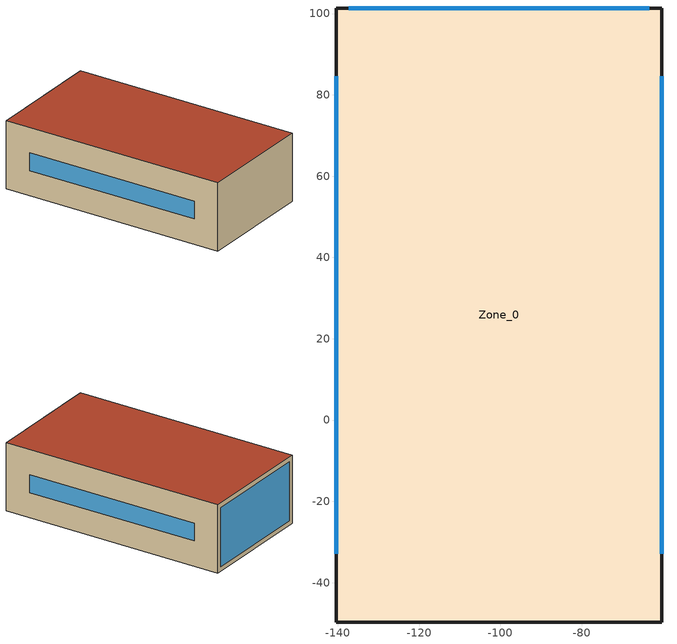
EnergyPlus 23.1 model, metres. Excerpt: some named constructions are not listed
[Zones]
Zone_0
 floor ground (Zone_0:f4UnderGroundSlabCF): -140.36,-49.67 -140.36,101.37 -60.28,101.37 -60.28,-49.67 z0
 wall outside (90.1-2019 Nonresidential CZ 0 Exterior Wall (Mass)): -140.36,-49.67 -60.28,-49.67 -60.28,101.37 -140.36,101.37 -140.36,-49.67 z0:45.38
 window (90.1-2019 Nonresidential CZ 0 Glazing (Operable)): -60.28,-32.82 -60.28,84.52 / -140.36,84.52 -140.36,-32.82 z16.85:28.53; -63.33,101.37 -137.32,101.37 z3.04:42.33
 roof outside (90.1-2019 Nonresidential CZ 0 Exterior Roof (Mass)): -140.36,-49.67 -60.28,-49.67 -60.28,101.37 -140.36,101.37 z45.38
[Schedule:Day:Hourly]
4d9df330-29b1-4b81-942e-7e0872c68f23: Fraction, 1, 1, 1, 1, 1, 1, 1, 0, 0, 0, 1, 1, 1, 0, 0, 0, 0, 1, 1, 1, 1, 1, 1, 1
0c94f40f-bb55-431a-93da-a01702a68468: Fraction, 1, 1, 1, 1, 1, 1, 1, 1, 0, 0, 1, 1, 1, 1, 1, 1, 1, 0, 0, 0, 0, 0, 0, 1
8212db25-a441-4832-a2e7-1bb6d1f52c8a: Fraction, 1, 1, 1, 1, 0, 1, 1, 0, 0, 0, 0, 1, 1, 1, 1, 1, 0, 0, 0, 0, 0, 0, 0, 0
60c39aae-b4d4-4b47-8755-1b80cbdb7c8c: Fraction, 0, 0, 0, 0, 0, 1, 1, 1, 0, 0, 0, 0, 0, 1, 0, 0, 0, 0, 0, 0, 0, 0, 0, 0
4de6ef81-4919-4ba1-ae79-4415150a863d: Fraction, 1, 1, 1, 1, 1, 1, 1, 1, 0, 0, 1, 1, 1, 1, 0, 0, 0, 0, 0, 0, 0, 0, 0, 0
81881be0-3ae4-4832-810a-2e6c22190d03: Fraction, 0, 0, 0, 0, 0, 0, 0, 1, 0, 0, 0, 0, 0, 1, 0, 0, 0, 0, 0, 0, 0, 0, 1, 1
218057dd-8c11-47f3-97c1-4b37b31eb30e: Fraction, 1, 1, 1, 1, 1, 1, 1, 1, 0, 0, 0, 1, 0, 0, 0, 0, 0, 0, 0, 0, 0, 1, 1, 1
2b8885d6-7740-4aa8-9ff7-a125403906bb: Fraction, 1, 1, 1, 1, 1, 1, 1, 1, 0, 0, 0, 0, 1, 1, 1, 0, 0, 0, 0, 0, 0, 0, 1, 1
8236fc9d-966d-4d23-9ef7-2e9e5d5b3667: Fraction, 1, 1, 1, 1, 1, 1, 1, 1, 1, 0, 0, 0, 0, 0, 0, 0, 1, 1, 1, 1, 1, 1, 1, 1
57db74cb-4ff1-4309-8cdc-e420e5951962: Fraction, 1, 1, 1, 1, 1, 1, 1, 1, 1, 0, 0, 0, 1, 1, 0, 0, 0, 0, 0, 1, 1, 1, 1, 1
0429b797-e864-4d66-9c80-11610b9157cd: Fraction, 1, 1, 1, 1, 1, 1, 1, 1, 0, 1, 0, 0, 1, 1, 1, 1, 1, 1, 1, 1, 1, 1, 1, 1
c7c6fad2-79ea-4827-b6a8-30360e677706: Fraction, 1, 1, 1, 1, 1, 1, 1, 1, 0, 0, 1, 0, 0, 0, 0, 0, 0, 0, 1, 1, 1, 1, 1, 1
7bab2071-c56f-40f6-85f7-db4f1eebd410: Fraction, 1, 1, 1, 1, 1, 1, 1, 1, 1, 0, 0, 0, 0, 1, 0, 0, 0, 0, 1, 1, 1, 1, 1, 1
ce82a6f4-440d-4618-b103-62ccf612d8f4: Fraction, 1, 1, 1, 1, 1, 1, 1, 1, 1, 0, 0, 0, 1, 0, 0, 0, 0, 0, 0, 0, 0, 0, 0, 1
269735c5-be91-4631-91b5-1a4824b22ca4: Fraction, 1, 1, 1, 1, 1, 1, 1, 1, 1, 0, 0, 0, 1, 1, 1, 1, 0, 1, 1, 1, 1, 1, 1, 1
8c629931-5f6f-4ca3-bd15-c0786e6e1a70: Fraction, 1, 1, 1, 1, 1, 1, 1, 1, 0, 0, 1, 1, 0, 0, 0, 0, 1, 1, 1, 1, 1, 1, 1, 1
594be7e7-3645-4470-add2-4484976bfde2: Fraction, 1, 1, 1, 1, 1, 1, 1, 1, 0, 0, 0, 0, 1, 1, 1, 1, 1, 1, 1, 1, 1, 1, 1, 1
36d11a8e-cf98-4366-81f3-19b4b2a4a1c9: Fraction, 1, 1, 1, 1, 1, 1, 1, 1, 0, 0, 0, 0, 0, 0, 0, 1, 1, 1, 1, 1, 1, 1, 1, 1
5030c534-854b-4987-8eb1-0e7139f2d489: Fraction, 1, 1, 1, 1, 1, 1, 1, 1, 1, 1, 1, 1, 1, 1, 1, 0, 0, 0, 1, 1, 1, 1, 1, 1
1e25f702-5e83-4171-9c8f-914c77428c3f: Fraction, 1, 1, 1, 1, 1, 1, 1, 1, 0, 1, 1, 1, 1, 1, 1, 1, 1, 1, 1, 1, 1, 1, 1, 1
a76d2045-39dd-49d2-b540-8bd5f58ee525: Fraction, 1, 1, 1, 1, 1, 1, 1, 1, 1, 0, 0, 0, 0, 0, 0, 0, 1, 1, 0, 0, 0, 0, 1, 1
682d1df3-2aa1-468b-9d81-8e7624532310: Fraction, 1, 1, 1, 1, 1, 1, 1, 1, 1, 0, 0, 0, 0, 0, 0, 0, 0, 0, 0, 1, 1, 1, 1, 1
6a91540c-ce19-4d4f-9506-60ad0018cbef: Fraction, 1, 1, 1, 1, 1, 1, 1, 0, 0, 0, 1, 1, 1, 1, 1, 1, 1, 0, 0, 0, 0, 0, 0, 0
d38c11a7-beff-412b-863e-4516c5caf8c8: Fraction, 0, 1, 1, 1, 1, 1, 1, 1, 0, 0, 1, 0, 1, 1, 1, 0, 0, 0, 0, 0, 0, 0, 0, 1
06626f73-0d1d-42a1-bd3d-e1f77a7122d3: Fraction, 1, 1, 1, 1, 1, 1, 1, 1, 0, 0, 0, 1, 1, 1, 0, 0, 0, 1, 1, 1, 1, 1, 1, 1
eed79e0d-8620-4bb3-87a4-833a199fbfc1: Fraction, 1, 1, 1, 1, 1, 1, 1, 1, 1, 0, 0, 0, 0, 0, 0, 0, 0, 0, 0, 0, 0, 1, 1, 1
ec2b9fd4-14e4-48e9-a44a-afc526686127: Fraction, 1, 1, 1, 1, 1, 1, 1, 1, 0, 0, 1, 1, 1, 1, 1, 1, 1, 1, 0, 0, 0, 0, 1, 1
32ef3fd3-44a7-458d-8d1d-25ee09505466: Fraction, 1, 1, 1, 1, 1, 1, 1, 1, 0, 0, 1, 0, 0, 0, 1, 1, 1, 1, 1, 1, 1, 1, 1, 1
b7ea1b4c-c6ec-44d7-bcc5-b01660e99775: Fraction, 1, 1, 1, 1, 1, 1, 1, 1, 0, 0, 0, 0, 0, 0, 0, 0, 0, 1, 1, 1, 1, 1, 1, 1
9b1912a1-9718-436a-9754-95d6e9614e98: Fraction, 1, 1, 1, 1, 1, 1, 1, 1, 0, 0, 0, 1, 1, 0, 0, 0, 0, 0, 0, 0, 1, 1, 1, 1
3288f521-f770-4658-83dd-61363a488cea: Fraction, 1, 1, 1, 1, 1, 1, 1, 1, 0, 0, 1, 1, 1, 1, 0, 0, 1, 0, 0, 0, 0, 1, 1, 1
23981e3b-cf52-4816-b7bf-5bda22c65c79: Fraction, 1, 1, 1, 1, 1, 1, 1, 1, 1, 0, 1, 1, 1, 1, 1, 1, 1, 0, 0, 0, 0, 0, 1, 1
dc41c013-c3c8-44f0-89eb-99215e6d3b43: Fraction, 1, 1, 1, 1, 1, 1, 1, 1, 0, 0, 1, 1, 1, 0, 1, 1, 0, 0, 1, 1, 1, 1, 1, 1
b9f00fc2-6d06-4e31-b919-4ea4a92ab7f1: Fraction, 1, 1, 1, 1, 1, 1, 1, 1, 1, 0, 0, 0, 0, 1, 0, 0, 0, 0, 0, 0, 0, 1, 1, 1
4e2ed3ee-902f-4381-94fd-6fd0f61aff54: Fraction, 1, 1, 1, 1, 1, 1, 1, 1, 0, 0, 0, 1, 1, 1, 1, 0, 0, 0, 0, 0, 0, 0, 0, 0
0aba5482-d8d5-4fb7-9d0b-086ab8c5a3ab: Fraction, 0, 1, 1, 1, 1, 1, 1, 0, 0, 0, 1, 1, 1, 1, 0, 0, 0, 0, 0, 0, 1, 1, 1, 0
31dd8569-f5a0-477f-a7a9-72d178d0b6eb: Fraction, 0, 0, 0, 0, 0, 0, 0, 0, 0, 0, 0, 1, 1, 0, 0, 1, 0, 0, 0, 0, 0, 0, 0, 0
a91c2348-5494-467a-9ad4-47cefd4247c4: Fraction, 0, 0, 0, 0, 0, 0, 0, 0, 0, 0, 0, 1, 1, 1, 1, 0, 0, 0, 0, 0, 0, 0, 0, 0
c8225d77-0f65-4cda-87a4-d3f0352835f2: Fraction, 0, 0, 0, 0, 0, 0, 0, 0, 0, 0, 0, 1, 0, 0, 0, 0, 0, 0, 0, 0, 0, 0, 0, 0
54bab6fc-58f0-4802-836f-e61a228652e0: Fraction, 0, 0, 0, 0, 1, 0, 0, 0, 0, 0, 0, 1, 1, 1, 0, 0, 0, 0, 0, 0, 0, 0, 0, 0
97140d55-8a58-4cc1-aebb-44be6b9ada18: Fraction, 0, 0, 0, 0, 1, 0, 0, 0, 0, 0, 0, 1, 1, 1, 0, 1, 1, 1, 0, 0, 1, 1, 1, 1
a8720592-26cf-44ce-8de6-aa57896070e2: Fraction, 1, 1, 1, 1, 1, 1, 1, 1, 1, 1, 1, 1, 1, 1, 1, 1, 1, 1, 1, 1, 1, 1, 1, 1
eb0a4045-f269-4873-94cb-e1a0002797f4: Fraction, 1, 1, 1, 0, 1, 1, 1, 1, 0, 1, 1, 1, 1, 1, 1, 1, 1, 1, 1, 1, 1, 1, 1, 1
8e3a63ec-e5eb-49fc-ac91-7d3725991bd5: Fraction, 1, 1, 1, 1, 1, 1, 1, 1, 1, 0, 0, 0, 1, 1, 0, 0, 1, 1, 1, 1, 1, 1, 1, 1
5d95e27c-e274-4b02-b8b2-ed242221e820: Fraction, 1, 1, 1, 1, 1, 1, 1, 1, 1, 0, 0, 1, 1, 0, 1, 0, 1, 1, 0, 1, 0, 0, 1, 0
672a72c0-6570-40b0-b6b6-3160fcf7dcc4: Fraction, 0, 1, 1, 1, 1, 1, 1, 1, 1, 1, 1, 1, 1, 0, 0, 0, 0, 0, 0, 0, 1, 1, 1, 1
a68df278-e82b-433b-81bc-79d8fb3064b1: Fraction, 1, 1, 1, 1, 1, 1, 1, 1, 1, 1, 1, 1, 0, 0, 0, 0, 0, 0, 0, 1, 1, 1, 1, 1
70960cfb-3b7e-450f-852b-40fe477ecd8b: Fraction, 1, 1, 1, 1, 1, 1, 1, 1, 1, 1, 1, 1, 1, 1, 0, 1, 1, 1, 0, 1, 1, 1, 1, 1
ba5a0690-2b16-46ce-9d33-d44837c569b7: Fraction, 1, 1, 1, 1, 1, 1, 1, 1, 1, 0, 0, 0, 0, 0, 0, 0, 0, 0, 0, 0, 1, 1, 1, 1
1d64ef77-297b-4138-b4ef-e921b686219a: Fraction, 1, 1, 1, 1, 1, 1, 1, 1, 0, 0, 0, 0, 1, 1, 1, 1, 0, 0, 0, 0, 0, 0, 1, 0
1dfa6979-8ca6-41f4-b3b1-93561d8e80d6: Fraction, 1, 1, 1, 1, 1, 1, 1, 1, 1, 1, 0, 1, 1, 1, 1, 0, 0, 0, 0, 0, 1, 1, 1, 0
e8f29ff4-adcd-4795-81d3-ec93a8832ae4: Fraction, 1, 1, 1, 1, 1, 1, 1, 1, 1, 0, 0, 0, 0, 1, 1, 1, 1, 1, 1, 1, 1, 1, 1, 1
21c3c76e-2a74-4107-aea6-e462b5d2bac3: Fraction, 1, 1, 1, 1, 1, 1, 1, 1, 1, 1, 0, 0, 0, 0, 0, 0, 0, 1, 0, 1, 1, 1, 1, 1
33c30d81-f00b-4923-865c-eb940213e196: Fraction, 1, 1, 1, 1, 1, 1, 1, 1, 0, 0, 0, 0, 0, 0, 0, 0, 0, 0, 0, 1, 1, 1, 1, 1
4dcc0d88-ce8f-424f-bdc4-384027354f76: Fraction, 1, 1, 1, 1, 1, 1, 1, 1, 0, 0, 0, 0, 1, 0, 1, 0, 1, 1, 1, 1, 0, 1, 1, 1
139e9da0-f471-449e-95c9-bd66a169b3d5: Fraction, 1, 1, 1, 1, 1, 1, 1, 1, 0, 0, 0, 0, 1, 0, 0, 0, 0, 0, 0, 0, 0, 1, 1, 1
e446d5ab-0ebf-474a-a924-2696d8246296: Fraction, 1, 1, 1, 1, 1, 1, 1, 1, 0, 0, 0, 1, 0, 1, 1, 0, 0, 0, 0, 0, 0, 0, 0, 1
91b09dac-9773-4940-9d5b-9cba7ea195d4: Fraction, 1, 1, 0, 0, 1, 1, 0, 1, 0, 0, 0, 0, 1, 0, 0, 0, 0, 0, 0, 0, 0, 0, 0, 0
e93989c7-9a69-4a74-97c3-c1c8d2119446: Fraction, 0, 0, 1, 0, 0, 0, 1, 0, 0, 0, 0, 0, 0, 1, 1, 0, 0, 0, 0, 0, 0, 0, 0, 0
9205a9fa-4173-4ecf-b415-1e0855e73fb6: Fraction, 0, 0, 0, 0, 0, 0, 0, 0, 0, 0, 0, 1, 1, 1, 1, 1, 0, 0, 0, 0, 0, 0, 1, 0
d3ba785d-687a-47d8-8b2f-c6f370d87fea: Fraction, 1, 1, 0, 0, 1, 0, 0, 1, 0, 0, 0, 1, 1, 1, 1, 0, 0, 0, 0, 0, 0, 0, 0, 0
958b1353-7e49-44e6-a468-30d1afddd5ae: Fraction, 0, 1, 0, 1, 1, 1, 1, 1, 0, 0, 0, 1, 1, 1, 1, 1, 0, 0, 0, 0, 0, 0, 0, 0
1aa83115-a740-43a4-ac93-b782b9c722ed: Fraction, 0, 1, 1, 1, 1, 1, 1, 1, 0, 0, 0, 0, 1, 1, 1, 1, 0, 0, 0, 0, 0, 0, 0, 0
954e2182-5d92-4fb9-ad4f-e24c1f51880f: Fraction, 0, 0, 0, 1, 1, 0, 0, 1, 0, 0, 0, 1, 1, 1, 1, 1, 0, 0, 0, 0, 0, 0, 0, 0
6e97915d-987b-42ad-a6e1-8e4f6c716ee5: Fraction, 0, 1, 1, 1, 1, 0, 0, 1, 0, 0, 0, 0, 0, 0, 0, 0, 0, 0, 0, 0, 0, 0, 1, 1
5269dc9c-7dcb-4897-8dec-0994937e61a1: Fraction, 0, 0, 0, 0, 0, 0, 0, 0, 1, 1, 1, 1, 1, 0, 1, 1, 1, 1, 1, 1, 1, 1, 1, 1
5a01fa65-93b7-49b3-b643-2c4c5bf2cba9: Fraction, 0, 0, 0, 0, 0, 0, 0, 0, 1, 1, 1, 1, 1, 1, 1, 1, 1, 1, 1, 1, 1, 1, 1, 1
440dcfa7-3cc9-4fa1-838a-a72cb83a91a1: Fraction, 0, 0, 0, 0, 0, 0, 0, 0, 1, 1, 1, 0, 0, 0, 0, 0, 1, 1, 1, 1, 1, 1, 1, 0
2eed56ba-0875-44b3-b85c-443f572862c7: Fraction, 0, 0, 0, 0, 0, 0, 0, 0, 1, 1, 1, 1, 1, 1, 1, 1, 1, 1, 1, 1, 1, 1, 1, 0
8e969e1f-ee5a-4270-a186-457564c5876f: Fraction, 0, 0, 0, 0, 0, 0, 0, 0, 1, 1, 1, 1, 0, 0, 0, 1, 1, 1, 1, 1, 1, 1, 1, 1
af2c6138-9c0f-483c-b4e8-7ac941141edb: Fraction, 0, 0, 0, 0, 0, 0, 0, 0, 1, 1, 1, 1, 1, 1, 1, 1, 1, 1, 1, 1, 1, 1, 0, 0
6ced11de-4381-4144-bfb4-219c6a127a86: Fraction, 0, 0, 0, 0, 0, 0, 0, 1, 1, 1, 1, 1, 0, 0, 0, 0, 1, 1, 1, 1, 1, 1, 1, 0
a7c86329-f52e-42a9-8741-86f76a267ec8: Fraction, 0, 0, 0, 0, 0, 0, 0, 0, 1, 1, 1, 1, 0, 0, 0, 0, 0, 1, 1, 1, 1, 1, 1, 1
8071a33f-27ed-43b4-8910-3cb8527973ba: Fraction, 0, 0, 0, 0, 0, 0, 0, 0, 1, 1, 1, 1, 0, 0, 0, 0, 0, 1, 1, 1, 1, 1, 1, 0
b66db472-37b6-4865-bf6a-81f7e4e112b0: Fraction, 0, 0, 0, 0, 0, 1, 1, 1, 1, 1, 0, 0, 0, 0, 1, 1, 1, 1, 1, 1, 1, 1, 0, 0
7b152438-d82f-4c5e-af79-d11566c13912: Fraction, 0, 0, 0, 0, 0, 1, 1, 1, 1, 1, 1, 1, 1, 1, 1, 0, 0, 0, 0, 0, 0, 0, 0, 0
ec34eda3-0fbc-40f5-afa4-2f6a8d5fe6b1: Fraction, 0, 0, 0, 0, 0, 0, 0, 1, 1, 1, 1, 1, 1, 1, 1, 1, 1, 1, 1, 1, 1, 1, 0, 0
25f85c6f-c47f-4dcc-8ea7-38d3418f2058: Fraction, 0, 0, 0, 0, 0, 0, 0, 1, 1, 1, 1, 1, 1, 1, 1, 1, 1, 1, 1, 1, 1, 1, 1, 0
c8e6f7d3-067f-4459-99eb-2e22c76e48e5: Fraction, 0, 0, 0, 0, 0, 0, 0, 0, 0, 0, 0, 1, 1, 1, 1, 1, 1, 1, 1, 1, 0, 0, 0, 0
07a4bade-f021-486e-b2f8-d58652399896: Fraction, 0, 0, 0, 0, 0, 0, 1, 1, 1, 1, 1, 1, 1, 1, 1, 1, 1, 1, 1, 1, 1, 0, 0, 0
6a5bbf63-0c7d-44f7-b6ef-483f25b15503: Fraction, 0, 0, 0, 0, 1, 1, 1, 1, 1, 1, 1, 1, 1, 1, 1, 1, 1, 1, 1, 1, 1, 0, 0, 0
ae64adc4-7f86-4c8d-8253-b4f53371eefb: Fraction, 0, 0, 0, 0, 0, 0, 0, 0, 0, 0, 0, 0, 0, 0, 1, 1, 1, 1, 1, 1, 0, 0, 0, 0
30cccb09-5a0c-430e-9f75-c773d2529008: Fraction, 0, 0, 0, 0, 0, 0, 1, 1, 1, 1, 1, 1, 1, 1, 1, 1, 1, 1, 1, 1, 1, 1, 0, 0
fc324661-afbe-4343-b75b-5954723affee: Fraction, 1, 0, 0, 0, 0, 0, 0, 0, 1, 1, 1, 1, 1, 0, 1, 1, 1, 1, 0, 0, 0, 0, 0, 0
7369e140-d15a-4343-b3ec-2b4c94736021: Fraction, 0, 0, 0, 0, 0, 0, 1, 1, 1, 1, 1, 1, 0, 0, 1, 1, 0, 0, 0, 0, 0, 0, 0, 0
e6a47bbd-03ef-458f-9c82-afe083d9a2ea: Fraction, 0, 0, 0, 1, 1, 1, 1, 1, 1, 1, 1, 1, 1, 1, 1, 1, 1, 1, 1, 1, 1, 1, 1, 1
d35ad2ad-3509-4337-9ec7-0e6800f5529e: Fraction, 0, 0, 0, 0, 0, 0, 0, 0, 1, 1, 1, 1, 0, 0, 0, 0, 1, 1, 1, 1, 1, 1, 1, 1
dc168653-0c93-4173-a948-5b7747735cbb: Fraction, 1, 1, 1, 1, 1, 1, 1, 1, 0, 0, 0, 0, 0, 0, 0, 0, 1, 1, 1, 1, 1, 1, 1, 1
e79e76d5-10e9-4388-85b3-7cd4b186c775: Fraction, 1, 1, 1, 0, 0, 0, 0, 0, 1, 1, 1, 1, 1, 1, 1, 1, 1, 1, 1, 1, 1, 1, 1, 1
942d3f3b-a18f-4b22-b3cf-ad3a3bc94be1: Fraction, 1, 1, 1, 0, 0, 0, 0, 0, 1, 1, 1, 1, 1, 0, 0, 0, 1, 1, 1, 1, 1, 1, 1, 1
bf98cce1-2fd0-4d6c-abcf-22d4882e7e23: Fraction, 1, 0, 0, 0, 0, 0, 0, 0, 1, 1, 1, 1, 1, 0, 0, 1, 1, 1, 1, 1, 1, 1, 1, 1
9bfad843-8d4e-43ae-9da9-cd01eb7799a2: Fraction, 1, 1, 1, 1, 0, 0, 0, 0, 1, 1, 1, 1, 1, 1, 1, 1, 1, 1, 1, 1, 1, 1, 1, 1
2cd59564-0d44-4170-a96c-b7574e951e1c: Fraction, 0, 0, 0, 0, 0, 0, 0, 0, 0, 1, 0, 0, 0, 0, 0, 0, 0, 1, 1, 0, 0, 0, 0, 0
301c8f9b-dbca-478e-b7a6-72cb7a93ff39: Fraction, 0, 0, 0, 0, 0, 0, 0, 0, 1, 1, 1, 0, 0, 0, 0, 0, 1, 0, 0, 0, 0, 0, 0, 0
f6d38e5c-9180-4c3c-bcec-44c123614e5d: Fraction, 1, 0, 0, 0, 0, 0, 0, 0, 1, 1, 1, 1, 0, 0, 0, 1, 1, 1, 1, 1, 1, 1, 1, 1
a34ae66a-6754-4f2a-817e-73c418baff43: Fraction, 1, 1, 1, 1, 1, 1, 1, 1, 1, 1, 1, 1, 0, 1, 1, 1, 1, 1, 1, 1, 1, 1, 1, 1
eac17104-3ddc-4c0a-ae76-976b99aad856: Fraction, 1, 0, 0, 0, 0, 0, 0, 0, 1, 1, 1, 1, 1, 1, 1, 1, 1, 1, 1, 1, 1, 1, 1, 1
4f1668da-ac14-45f3-8f41-69615bf49e34: Fraction, 1, 0, 1, 1, 0, 1, 1, 1, 1, 1, 1, 0, 0, 0, 0, 0, 0, 1, 1, 1, 1, 1, 1, 1
1cfc0eae-38a1-43ee-b7a9-4b93e2582d62: Fraction, 1, 1, 1, 1, 1, 1, 1, 1, 1, 1, 1, 1, 0, 1, 0, 1, 1, 1, 1, 1, 1, 1, 1, 1
9b522716-b203-415b-b677-79adf727436b: Fraction, 1, 1, 1, 1, 1, 1, 1, 1, 1, 1, 1, 0, 1, 1, 0, 0, 1, 1, 1, 1, 1, 1, 1, 0
edd6c98f-1c61-4bb8-aaab-a5e86d2ffe82: Fraction, 1, 1, 1, 0, 0, 0, 0, 0, 1, 1, 1, 0, 0, 0, 0, 1, 1, 1, 1, 1, 1, 0, 0, 1
4e22b69b-a6a9-4001-a414-605a4731abe2: Fraction, 1, 0, 0, 0, 0, 0, 0, 0, 1, 1, 1, 0, 0, 0, 0, 0, 1, 1, 0, 1, 1, 0, 0, 0
7c1ff874-501f-4579-92ce-d8efa350139f: Fraction, 0, 0, 0, 0, 0, 0, 0, 0, 1, 1, 1, 0, 0, 0, 0, 1, 1, 1, 1, 0, 1, 1, 0, 0
f2ab93f1-dd77-44bb-978f-b99fdb7cc53c: Fraction, 0, 0, 0, 0, 0, 0, 0, 0, 1, 1, 1, 0, 0, 0, 0, 0, 0, 1, 0, 0, 0, 0, 0, 0
b7ebeec7-ef16-491b-a977-f3bcb387f453: Fraction, 0, 0, 1, 1, 0, 0, 1, 1, 1, 1, 1, 0, 1, 1, 0, 0, 1, 1, 1, 1, 1, 1, 1, 1
06d4a463-a5ab-4602-98d1-df5013ff0c08: Fraction, 1, 0, 0, 1, 0, 0, 1, 1, 1, 1, 1, 0, 0, 0, 0, 0, 0, 1, 1, 1, 1, 1, 1, 1
d2e83b51-49d7-4f19-b21c-59e9cad19516: Fraction, 1, 1, 1, 1, 0, 0, 0, 0, 1, 1, 1, 0, 0, 0, 0, 0, 1, 1, 1, 1, 1, 1, 1, 1
29c745f4-fcc7-4b9a-9d38-6453cd6535f3: Fraction, 0, 0, 0, 0, 0, 0, 0, 0, 1, 1, 1, 0, 0, 0, 0, 0, 1, 1, 1, 1, 1, 1, 1, 1
20f8eced-62e9-4fbe-a30e-54a70f897247: Fraction, 1, 1, 0, 0, 0, 0, 0, 1, 1, 1, 1, 0, 0, 0, 0, 0, 0, 1, 1, 1, 1, 1, 1, 1
aa6be9d4-9108-4e85-819a-f43a369043dc: Fraction, 1, 1, 1, 1, 1, 1, 1, 1, 1, 1, 1, 1, 1, 0, 1, 1, 1, 1, 1, 1, 1, 1, 1, 1
8ec40391-5bd0-4b63-9e2d-6d8c0b4ec168: Fraction, 1, 1, 1, 1, 1, 1, 1, 1, 1, 1, 1, 0, 0, 0, 1, 1, 1, 1, 1, 1, 1, 1, 1, 1
93c46c4f-d3c9-4332-a889-978d29812dad: Fraction, 1, 1, 1, 1, 1, 1, 1, 1, 1, 1, 1, 1, 0, 0, 0, 0, 1, 1, 1, 1, 1, 1, 1, 1
fe471102-040c-486b-9321-7e7601948132: Fraction, 1, 1, 1, 0, 0, 0, 0, 0, 1, 1, 1, 0, 0, 0, 0, 0, 1, 1, 1, 1, 1, 1, 1, 1
9ee8430e-0d7b-4d9a-888f-46d68962c9e5: Fraction, 0, 0, 0, 1, 0, 0, 0, 0, 1, 1, 1, 0, 0, 0, 0, 0, 0, 1, 1, 1, 1, 1, 1, 0
54ea8798-822c-41a9-bbb5-55a0b16ec73c: Fraction, 0, 0, 0, 0, 0, 0, 0, 0, 1, 1, 1, 0, 0, 0, 0, 0, 0, 1, 1, 1, 1, 1, 1, 0
e909a1f2-7702-4d9a-a37b-3c1382fc0877: Fraction, 0, 0, 0, 0, 1, 1, 1, 0, 1, 1, 0, 0, 0, 0, 0, 0, 0, 1, 1, 1, 1, 1, 1, 1
19bfd0e1-1af6-433d-a751-253712855e80: Fraction, 0, 0, 0, 0, 1, 1, 1, 1, 1, 1, 1, 0, 0, 0, 0, 0, 0, 1, 1, 1, 1, 1, 1, 1
06044241-e7d9-4229-9925-08c3b5d89604: Fraction, 1, 1, 1, 1, 1, 1, 1, 1, 1, 1, 1, 0, 0, 0, 0, 0, 1, 1, 1, 1, 1, 0, 0, 0
da9da913-0dd8-4c87-ba68-52e3e36e803e: Fraction, 0, 0, 0, 0, 0, 0, 0, 0, 0, 0, 1, 1, 1, 1, 0, 0, 1, 1, 1, 0, 0, 1, 0, 1
9c339be6-6f8f-4426-9bc3-1498be832346: Fraction, 1, 0, 0, 0, 0, 0, 0, 0, 0, 0, 0, 0, 1, 0, 1, 0, 0, 0, 0, 0, 0, 0, 0, 0
4cb70846-a466-4496-85ff-84485d5a8e61: Fraction, 0, 0, 0, 0, 0, 0, 0, 0, 1, 1, 1, 0, 1, 0, 0, 1, 1, 1, 1, 0, 1, 0, 0, 0
5bb69640-002e-4bd5-85ad-315584c75d6a: Fraction, 0, 0, 0, 0, 0, 0, 0, 0, 1, 1, 1, 0, 0, 0, 0, 0, 0, 0, 1, 1, 1, 1, 1, 1
4d927a06-d467-4178-bd11-9d25ece3aa36: Fraction, 0, 1, 0, 0, 0, 1, 0, 0, 1, 1, 1, 0, 0, 0, 0, 0, 0, 1, 1, 1, 1, 1, 1, 1
c2bf8bd1-ae21-4d18-81bc-e48ba3dea572: Fraction, 1, 1, 1, 1, 1, 0, 0, 1, 1, 1, 1, 1, 0, 0, 0, 0, 1, 1, 1, 1, 0, 0, 0, 1
b4ae33e2-5782-4f97-a569-3107d846038e: Fraction, 1, 0, 1, 0, 0, 0, 0, 0, 1, 1, 1, 0, 0, 0, 0, 0, 0, 1, 1, 1, 1, 1, 1, 1
fbfbea69-7fb5-4d31-983b-6ae1571f0df5: Fraction, 1, 0, 0, 0, 0, 0, 1, 0, 1, 1, 1, 0, 0, 0, 0, 0, 0, 0, 1, 1, 1, 1, 1, 1
244cf43b-25da-41cb-a471-3f7a8f55b680: Fraction, 1, 1, 1, 0, 0, 0, 0, 0, 1, 1, 1, 0, 0, 0, 0, 0, 0, 0, 1, 1, 1, 1, 1, 1
4439a2b7-0575-42ed-8d2c-015124ad9995: Fraction, 1, 1, 1, 1, 0, 0, 0, 0, 1, 1, 1, 0, 0, 0, 0, 0, 0, 0, 1, 1, 1, 1, 1, 1
5ab16889-c177-4da8-af55-dd9edf237504: Fraction, 1, 1, 0, 0, 0, 0, 0, 0, 1, 1, 1, 0, 0, 0, 0, 0, 1, 0, 0, 0, 1, 0, 0, 0
48c49aa0-1991-46b5-a8f8-0d3cfebab922: Fraction, 1, 1, 1, 1, 0, 0, 0, 0, 1, 1, 0, 0, 0, 0, 0, 0, 0, 1, 1, 1, 1, 1, 1, 1
441b450b-2343-4945-a589-dad80f12e790: Fraction, 1, 1, 1, 1, 1, 0, 1, 1, 1, 0, 0, 0, 0, 0, 0, 0, 0, 0, 1, 1, 1, 1, 1, 1
97103b3d-a5bf-4463-9044-626f3ced0697: Fraction, 1, 1, 1, 0, 0, 0, 0, 1, 1, 1, 1, 0, 0, 0, 0, 0, 0, 0, 1, 1, 1, 1, 1, 1
1d689116-fde8-4a77-93dc-7e5501bf8910: Fraction, 0, 0, 0, 1, 0, 1, 0, 0, 1, 1, 1, 1, 0, 0, 0, 0, 0, 1, 1, 1, 1, 1, 1, 1
82aabaf1-8115-4588-8531-5f1a12fe1087: Fraction, 1, 1, 0, 0, 0, 0, 0, 0, 1, 0, 0, 0, 0, 0, 1, 0, 1, 1, 1, 0, 1, 1, 0, 0
85ba11f4-f316-4e72-b53a-deaa2fbfc35e: Fraction, 0, 0, 0, 0, 0, 0, 1, 0, 1, 0, 0, 0, 0, 0, 0, 0, 0, 0, 1, 1, 1, 1, 1, 1
66f4c71c-0f33-4ec9-aa4e-806228a2cf94: Fraction, 1, 0, 0, 0, 0, 0, 1, 0, 1, 1, 1, 0, 0, 0, 1, 1, 1, 1, 1, 1, 1, 1, 1, 0
e5bf3cb9-2769-45bd-b5f3-11b1ad73b3a6: Fraction, 0, 0, 0, 0, 0, 0, 0, 0, 1, 0, 0, 0, 0, 0, 0, 1, 0, 1, 1, 0, 0, 0, 0, 0
68691f8e-2b97-4bd3-9942-7a2f7989fd48: Fraction, 0, 0, 0, 0, 0, 0, 0, 1, 1, 1, 1, 1, 0, 0, 0, 0, 1, 1, 1, 1, 1, 1, 0, 1
399abff8-a6b5-4cac-8d15-9250e7d11ea7: Fraction, 1, 1, 0, 0, 0, 0, 0, 0, 1, 0, 0, 0, 0, 0, 0, 0, 0, 0, 0, 1, 1, 1, 1, 1
b6e42541-2dfd-4924-ace4-b507dd4d8326: Fraction, 0, 0, 0, 0, 0, 0, 0, 0, 1, 1, 0, 0, 0, 1, 1, 1, 1, 1, 1, 0, 1, 0, 0, 0
84dcb8ca-f03f-4113-8bd3-ca72ad3776dd: Fraction, 0, 0, 0, 0, 0, 0, 0, 0, 1, 1, 1, 0, 0, 0, 0, 0, 1, 1, 1, 1, 1, 0, 0, 0
8402f920-6906-4476-b315-257f4bde32a4: Fraction, 0, 0, 0, 0, 0, 0, 0, 0, 1, 0, 0, 1, 0, 0, 0, 1, 1, 1, 1, 0, 0, 0, 0, 0
c658644e-a9b4-439e-a6d1-657bedf55847: Fraction, 0, 0, 0, 0, 0, 0, 0, 0, 1, 1, 0, 0, 0, 0, 0, 0, 0, 0, 1, 1, 1, 1, 1, 1
af1f3502-15f1-4272-9457-cf3a8bc93faf: Fraction, 1, 0, 0, 1, 0, 0, 0, 0, 1, 0, 0, 0, 0, 0, 0, 0, 1, 0, 0, 0, 0, 0, 0, 0
987b5e7f-5d97-498e-b78c-fc5a79aa701e: Fraction, 0, 0, 1, 0, 0, 0, 0, 0, 1, 1, 0, 0, 0, 1, 1, 1, 0, 0, 1, 0, 0, 0, 0, 0
3e1b2dc9-08d7-488a-9c9e-20b8b436bd97: Fraction, 0, 0, 0, 0, 0, 0, 0, 0, 1, 1, 0, 0, 0, 0, 0, 1, 0, 0, 0, 0, 0, 0, 0, 0
c51119cf-9d14-4f64-ab31-8ffa2bbcae55: Fraction, 0, 0, 0, 0, 0, 0, 0, 0, 0, 1, 0, 0, 0, 0, 0, 1, 0, 1, 1, 0, 0, 0, 0, 0
3282c257-ca67-43bd-b991-88c7341cc42d: Fraction, 0, 0, 0, 0, 0, 0, 0, 0, 0, 0, 0, 0, 0, 0, 1, 1, 1, 1, 1, 1, 1, 0, 0, 0
ae2e0c60-a56f-4f2f-8509-f06cfb7822c5: Fraction, 0, 0, 0, 0, 1, 1, 1, 1, 1, 1, 0, 0, 0, 0, 0, 0, 0, 1, 1, 1, 1, 1, 1, 1
fc1d8bcf-3126-47a5-b3f7-d9cc91dfefbe: Fraction, 1, 0, 0, 0, 0, 0, 0, 0, 1, 1, 1, 0, 0, 0, 0, 0, 0, 0, 1, 1, 1, 1, 1, 1
531ec16b-b768-47a8-a7fd-b0faf40c9fd2: Fraction, 1, 0, 1, 1, 0, 1, 0, 1, 1, 1, 0, 0, 0, 0, 0, 0, 0, 1, 1, 1, 1, 1, 1, 1
adb9641e-de08-4918-a44e-f5d30836875a: Fraction, 1, 0, 0, 0, 0, 0, 0, 0, 1, 0, 0, 0, 0, 0, 0, 0, 0, 0, 1, 1, 1, 1, 1, 1
8523e863-f471-49c6-a6b7-e337a741da37: Fraction, 1, 1, 1, 1, 0, 1, 1, 1, 1, 0, 0, 0, 0, 0, 0, 0, 0, 0, 0, 1, 1, 1, 1, 1
abc2fb0e-5d06-4e82-a851-24f64bb169e3: Fraction, 1, 1, 1, 1, 0, 0, 1, 0, 1, 1, 0, 0, 1, 0, 0, 0, 0, 0, 0, 0, 0, 0, 0, 0
a26687f5-b0b4-4a70-a289-c10ff53f7854: Fraction, 0, 0, 0, 0, 0, 0, 0, 0, 1, 1, 1, 0, 0, 0, 0, 0, 0, 1, 1, 1, 1, 1, 1, 1
42f87012-d766-4174-b7d3-734dedf80a5c: Fraction, 1, 0, 0, 0, 0, 0, 0, 0, 1, 1, 0, 0, 0, 1, 1, 1, 1, 1, 1, 1, 1, 1, 1, 0
49ec923e-722c-4ee6-b12b-f2d9cbbe8566: Fraction, 0, 0, 0, 0, 0, 0, 0, 0, 1, 1, 0, 0, 0, 0, 0, 0, 0, 1, 0, 1, 1, 1, 1, 1
cdbce91e-4b81-4ff2-9b9d-796ee9b7a2a1: Fraction, 1, 1, 1, 1, 0, 0, 1, 1, 1, 1, 0, 0, 1, 1, 1, 0, 0, 1, 1, 0, 0, 0, 0, 0
4670d361-2e0a-49dc-9d26-69f826e44287: Fraction, 0, 0, 0, 0, 0, 0, 0, 0, 1, 1, 1, 0, 0, 0, 0, 1, 1, 0, 0, 0, 0, 0, 0, 0
9c276c53-25fb-455b-904a-c3d4528c5f74: Fraction, 0, 0, 0, 0, 0, 0, 0, 0, 1, 1, 1, 0, 0, 0, 0, 1, 0, 0, 1, 1, 1, 1, 1, 1
ea34f95b-bd22-407a-badf-7100e1577ba4: Fraction, 1, 1, 1, 1, 0, 1, 1, 1, 1, 0, 1, 0, 0, 0, 1, 0, 0, 0, 0, 0, 0, 0, 0, 0
3f2548d9-ae52-46ca-a1af-1fa97dc45859: Fraction, 0, 0, 0, 0, 0, 0, 0, 0, 0, 1, 1, 0, 0, 0, 0, 0, 1, 1, 1, 1, 1, 1, 1, 1
1f50a4ce-5cea-4f21-9d34-f20bcba405fb: Fraction, 0, 0, 0, 0, 0, 0, 0, 0, 1, 0, 0, 0, 0, 0, 0, 1, 1, 1, 1, 1, 1, 1, 1, 1
bc0da7ca-1561-4f51-891e-e492799f16a7: Fraction, 0, 0, 0, 1, 0, 0, 1, 0, 1, 1, 1, 0, 0, 0, 1, 1, 1, 1, 1, 1, 1, 1, 1, 1
a2ebf2f1-fa80-43d8-a270-6860d50b0cee: Fraction, 1, 1, 1, 1, 0, 1, 0, 0, 0, 0, 0, 0, 0, 0, 0, 0, 0, 0, 1, 1, 1, 1, 1, 1
372c28b5-e3f9-46e5-9bfd-81529fc43bc9: Fraction, 1, 1, 1, 1, 1, 0, 0, 0, 0, 0, 0, 0, 0, 0, 0, 0, 0, 0, 0, 1, 1, 1, 1, 1
b42d1455-52e0-4182-a458-5f31581dfeca: Fraction, 1, 1, 1, 1, 0, 1, 0, 1, 1, 0, 0, 0, 0, 0, 0, 0, 0, 0, 0, 1, 1, 1, 1, 1
69cda80d-fbb4-4a5a-8ac1-48d3ec969e26: Fraction, 1, 1, 1, 1, 0, 0, 0, 0, 1, 0, 0, 0, 0, 0, 0, 0, 0, 0, 0, 1, 1, 1, 1, 1
2312e537-b8fb-4d71-987f-63d8d51c1f6e: Fraction, 1, 1, 1, 1, 1, 1, 1, 1, 0, 0, 0, 0, 0, 0, 1, 1, 1, 1, 1, 0, 1, 1, 1, 1
a4504ae7-289c-4bbe-bab8-1bbf6e77fb74: Fraction, 1, 0, 1, 1, 0, 1, 0, 0, 1, 0, 0, 0, 0, 1, 0, 1, 1, 1, 1, 1, 1, 1, 1, 0
5d4a97c7-bf0e-4d1e-845c-7863796eb2f9: Fraction, 0, 1, 0, 0, 0, 0, 0, 1, 1, 0, 0, 0, 1, 1, 0, 0, 0, 1, 1, 1, 1, 1, 1, 1
64482dc1-7ece-466d-881d-7adaefadbb02: Fraction, 0, 0, 1, 0, 0, 0, 0, 0, 1, 0, 0, 0, 0, 0, 0, 1, 1, 1, 1, 1, 1, 1, 1, 1
3f20e83d-7396-4b39-b870-ac158751bcc4: Fraction, 1, 0, 0, 0, 0, 0, 0, 0, 1, 0, 0, 0, 1, 0, 0, 0, 1, 0, 1, 0, 0, 1, 0, 1
46c900ec-0e91-45f5-9c51-f1244381101a: Fraction, 0, 0, 0, 0, 0, 0, 0, 0, 1, 1, 1, 1, 0, 1, 1, 1, 1, 1, 1, 1, 1, 1, 0, 1
67ff6418-daea-4f50-9708-edd1aa7e5daf: Fraction, 0, 0, 1, 0, 0, 0, 0, 0, 1, 0, 0, 0, 0, 0, 0, 0, 0, 0, 1, 1, 1, 1, 1, 1
18e7414e-e6e2-4c0f-9a6a-424dad49ef8c: Fraction, 1, 1, 1, 1, 1, 1, 1, 1, 1, 0, 0, 1, 1, 0, 0, 1, 1, 1, 1, 1, 1, 0, 0, 0
ebe48cbb-10dd-4e39-879e-7a53b611a153: Fraction, 0, 0, 0, 0, 0, 0, 1, 1, 1, 1, 0, 0, 0, 0, 0, 0, 0, 0, 1, 1, 1, 1, 1, 1
a2880916-5797-404d-b3b7-ba80a7842558: Fraction, 1, 1, 1, 1, 1, 1, 1, 1, 1, 1, 0, 0, 0, 0, 0, 0, 0, 0, 1, 1, 1, 1, 1, 1
00172f62-3be7-4f79-a11b-ae0391db552e: Fraction, 1, 1, 1, 0, 0, 0, 1, 1, 1, 1, 1, 1, 0, 0, 1, 1, 0, 0, 1, 1, 1, 0, 0, 0
69d7fd55-0fb6-429e-8544-810c2302f7a9: Fraction, 0, 0, 0, 0, 0, 0, 0, 0, 1, 0, 0, 0, 1, 1, 1, 1, 1, 1, 1, 1, 1, 1, 1, 0
30ce00f5-0e38-482a-8085-c35f9ab955b0: Fraction, 0, 0, 0, 0, 0, 0, 0, 0, 0, 1, 1, 1, 0, 0, 0, 0, 1, 1, 1, 1, 1, 1, 0, 0
6f7cf5ae-2f75-4a0a-80c2-750518e2aa78: Fraction, 0, 0, 0, 0, 0, 0, 0, 0, 1, 1, 0, 0, 0, 0, 0, 0, 0, 1, 1, 1, 1, 1, 1, 1
48a62ebb-9bd0-4187-92b5-a8a764a4280f: Fraction, 0, 0, 0, 0, 0, 0, 0, 0, 1, 1, 0, 0, 0, 0, 1, 1, 0, 0, 0, 0, 0, 0, 0, 0
f97d1787-948f-41a7-8bcf-f87adef2fa7d: Fraction, 0, 0, 0, 0, 0, 0, 0, 0, 1, 1, 0, 0, 0, 0, 1, 1, 1, 0, 0, 0, 0, 0, 0, 0
1c9067db-ec5e-4bea-9f8f-749a5a47311f: Fraction, 1, 1, 1, 1, 0, 0, 0, 0, 1, 1, 1, 1, 1, 1, 1, 1, 1, 1, 1, 1, 1, 1, 0, 0
17d8abeb-1ffa-4788-b0bb-34d605c10249: Fraction, 0, 0, 0, 0, 0, 0, 0, 0, 0, 0, 0, 0, 0, 0, 0, 0, 0, 0, 0, 1, 1, 1, 1, 1
dd166a59-3532-44b0-83e9-151d7475fb52: Fraction, 1, 1, 1, 1, 1, 1, 1, 1, 1, 1, 0, 0, 0, 0, 0, 1, 1, 1, 1, 1, 1, 0, 0, 0
f18a6743-0d68-4bef-bd92-ecf660130ab1: Fraction, 0, 0, 0, 0, 0, 0, 0, 0, 0, 1, 1, 1, 0, 0, 0, 0, 0, 1, 1, 1, 1, 1, 1, 1
6c33d3a6-0339-4b24-8df7-8cdef32d6084: Fraction, 1, 0, 1, 1, 1, 0, 0, 0, 1, 1, 0, 0, 0, 1, 1, 1, 1, 1, 1, 1, 1, 1, 1, 1
35aecb86-a63e-4f60-9810-7861f06ba571: Fraction, 0, 0, 0, 0, 0, 0, 0, 0, 0, 1, 1, 1, 1, 1, 1, 1, 0, 0, 1, 1, 1, 1, 1, 1
98c76bd8-d56f-4674-b8db-213c26e44bcb: Fraction, 1, 1, 1, 0, 0, 1, 1, 1, 1, 0, 0, 0, 1, 1, 1, 1, 1, 1, 1, 1, 1, 1, 1, 1
c95db96d-0a59-490f-afd4-6e5c4e5f29a2: Fraction, 1, 1, 1, 1, 1, 1, 1, 1, 1, 0, 0, 0, 1, 1, 1, 1, 1, 1, 1, 1, 0, 0, 0, 0
188126ae-924e-4ab6-89f5-3895837ef9ba: Fraction, 0, 0, 0, 0, 0, 0, 0, 0, 1, 1, 0, 0, 0, 0, 0, 0, 0, 0, 0, 1, 1, 1, 1, 1
06242dc4-ae2a-4006-97a7-b06ee133d7ac: Fraction, 1, 0, 0, 0, 0, 0, 1, 1, 1, 0, 0, 0, 0, 0, 0, 0, 0, 1, 1, 1, 1, 1, 1, 1
a725a0b3-a6bd-4660-b01a-3b7379bb8ad3: Fraction, 1, 0, 0, 0, 0, 0, 0, 0, 0, 1, 1, 0, 0, 0, 0, 0, 1, 1, 1, 1, 1, 1, 1, 1
463a3fb4-4680-4022-8030-239725266c88: Fraction, 1, 1, 1, 1, 1, 1, 1, 1, 1, 1, 1, 1, 0, 0, 0, 0, 1, 1, 1, 1, 1, 1, 1, 0
ebe65cd0-4d4f-4529-b5bb-a82b3d61c96e: Fraction, 1, 1, 1, 1, 1, 1, 1, 1, 1, 1, 1, 1, 0, 0, 0, 0, 0, 0, 1, 1, 1, 1, 1, 1
90ec87c6-a25a-430a-a8c8-2c77bf342add: Fraction, 1, 1, 0, 0, 0, 0, 0, 0, 1, 1, 1, 1, 1, 1, 1, 1, 1, 1, 1, 1, 1, 1, 1, 1
f9868144-c75d-4bc7-b777-c3242524557b: Fraction, 1, 1, 1, 1, 1, 1, 1, 1, 1, 1, 1, 1, 1, 1, 1, 1, 1, 1, 1, 1, 1, 1, 0, 0
101373a9-6a56-4e5a-a34a-07c493225511: Fraction, 1, 1, 1, 0, 0, 0, 0, 0, 0, 1, 1, 1, 1, 1, 1, 1, 0, 1, 1, 1, 1, 1, 1, 1
26752127-441f-4dbf-86ae-07eac6089e0b: Fraction, 1, 1, 1, 0, 0, 0, 0, 0, 1, 1, 0, 0, 0, 0, 0, 0, 0, 1, 1, 1, 1, 1, 1, 1
2221b1fd-5725-4108-9df9-fca55338326c: Fraction, 1, 0, 0, 0, 0, 0, 0, 1, 1, 1, 0, 0, 0, 0, 0, 0, 0, 0, 1, 1, 1, 1, 1, 1
2e00bdd3-8563-4ec0-9eb5-6d0eda49fceb: Fraction, 1, 0, 0, 0, 0, 0, 0, 0, 0, 0, 0, 1, 0, 0, 0, 0, 0, 0, 1, 1, 1, 1, 1, 1
8e1ee26a-78e2-4f9d-8c30-1479cac14c9e: Fraction, 1, 0, 1, 0, 1, 1, 1, 0, 1, 1, 0, 0, 0, 0, 0, 0, 0, 0, 0, 1, 0, 0, 1, 1
f2a708f8-2ce3-441d-be7d-d9be5f0b6503: Fraction, 1, 1, 1, 1, 1, 1, 1, 1, 1, 1, 0, 0, 0, 0, 0, 0, 0, 0, 0, 0, 1, 1, 1, 1
7e25156e-9ac4-4ed2-9f3f-485ecf80a373: Fraction, 1, 1, 1, 1, 1, 1, 1, 1, 1, 1, 0, 1, 1, 0, 0, 0, 0, 0, 0, 1, 1, 1, 1, 1
e8540fc8-5d55-4deb-abf2-ecb69c3c3e15: Fraction, 1, 1, 1, 0, 0, 1, 1, 1, 1, 0, 0, 0, 0, 1, 1, 1, 1, 1, 1, 1, 1, 1, 0, 1
0bd95586-8dd6-4b5f-8d34-ff21da42800a: Fraction, 1, 0, 0, 0, 0, 1, 0, 0, 1, 1, 1, 1, 0, 0, 0, 0, 0, 0, 0, 1, 1, 1, 1, 1
12e042c4-fc1c-4e86-a1e9-5a92fbe11dce: Fraction, 1, 0, 1, 1, 0, 1, 0, 1, 1, 0, 0, 0, 0, 0, 0, 0, 0, 0, 0, 0, 1, 1, 1, 1
3fa06f57-8f0c-4c93-94f7-e443093ed607: Fraction, 1, 1, 1, 1, 1, 1, 1, 0, 1, 0, 1, 1, 0, 0, 0, 1, 1, 0, 1, 1, 1, 1, 1, 1
11068aeb-d8e6-4c80-8554-8e730876ac6f: Fraction, 1, 1, 1, 0, 0, 0, 0, 1, 1, 1, 1, 0, 0, 0, 0, 0, 0, 1, 1, 1, 1, 1, 1, 1
f2d8a7a7-13ee-4e9f-a982-d558ac77667a: Fraction, 1, 0, 1, 1, 1, 1, 1, 1, 1, 0, 0, 0, 0, 0, 0, 0, 0, 0, 0, 1, 0, 1, 1, 1
d44eec15-3ba6-4187-8f1b-bd9b44f1634f: Fraction, 1, 1, 1, 1, 1, 1, 1, 1, 1, 1, 1, 0, 0, 0, 0, 0, 0, 1, 0, 0, 0, 0, 0, 1
7eeb22b6-3411-4319-8627-8fb582e34067: Fraction, 1, 0, 0, 1, 0, 1, 1, 0, 1, 1, 1, 0, 0, 0, 1, 1, 0, 1, 1, 0, 0, 0, 0, 1
2ee6a7af-bc61-41d3-8d69-c084f4d8b79e: Fraction, 0, 0, 0, 0, 0, 0, 0, 0, 1, 1, 1, 0, 0, 0, 0, 0, 0, 0, 1, 1, 1, 1, 0, 0
38ed8ac7-67c0-4127-9acb-d5132776a3e4: Fraction, 1, 0, 1, 1, 0, 0, 0, 0, 1, 1, 0, 0, 0, 1, 1, 1, 1, 0, 1, 0, 0, 1, 0, 0
95722225-bdde-47e1-af4c-1a53532f0307: Fraction, 0, 0, 0, 0, 1, 1, 1, 1, 1, 1, 1, 0, 0, 1, 0, 0, 0, 0, 0, 1, 1, 1, 1, 1
218d8da4-dbb0-4f33-b074-f8093c47eddc: Fraction, 1, 1, 1, 1, 0, 0, 0, 0, 0, 1, 0, 0, 0, 1, 0, 0, 0, 1, 1, 1, 1, 1, 1, 1
406c93dc-b39e-40df-9b9b-3f2cf0426b70: Fraction, 1, 0, 0, 0, 0, 0, 0, 0, 1, 1, 1, 0, 0, 0, 0, 0, 1, 1, 1, 1, 1, 1, 1, 1
8bd6441c-6a4a-4282-a534-37e7f6610e66: Fraction, 1, 1, 1, 1, 1, 1, 1, 1, 1, 1, 1, 0, 0, 1, 0, 0, 0, 0, 1, 1, 1, 1, 1, 1
f8a33a6e-de27-4a7e-b60b-11fd5dfc1f6d: Fraction, 1, 1, 1, 1, 1, 1, 1, 1, 1, 0, 1, 0, 0, 0, 0, 0, 0, 0, 1, 1, 1, 1, 1, 1
366715e2-6769-4441-affc-5d01eaf87199: Fraction, 1, 1, 1, 1, 1, 1, 1, 1, 1, 1, 0, 0, 0, 1, 0, 0, 0, 0, 1, 1, 1, 1, 1, 1
83c420ed-e123-4a3c-9a63-7a4e9b8f3e8e: Fraction, 1, 1, 1, 1, 1, 1, 0, 0, 0, 1, 0, 1, 1, 1, 1, 1, 1, 1, 1, 0, 1, 1, 1, 1
2cd6a636-bb65-48a6-a793-63d70c529ca5: Fraction, 0, 1, 1, 1, 0, 1, 1, 1, 1, 1, 0, 0, 1, 0, 0, 0, 0, 1, 1, 1, 1, 1, 1, 1
586e8dff-06a2-49d8-b905-f796f32b96ea: Fraction, 1, 1, 1, 1, 1, 1, 1, 1, 1, 0, 0, 0, 1, 1, 0, 0, 0, 0, 1, 1, 1, 1, 1, 1
db4e552a-41e3-402c-9a08-58f1c5ef2e08: Fraction, 1, 1, 1, 1, 1, 1, 1, 1, 1, 0, 0, 0, 1, 1, 0, 0, 0, 1, 1, 1, 1, 1, 1, 1
25be78ae-c18e-4d0a-89a1-ca8dc27d8808: Fraction, 1, 1, 1, 1, 0, 1, 1, 1, 1, 1, 0, 0, 0, 0, 0, 0, 0, 0, 1, 1, 1, 1, 0, 1
3a92051a-e8d1-4a93-9d83-3fa95978953b: Fraction, 1, 0, 0, 0, 0, 0, 0, 1, 1, 1, 0, 0, 0, 1, 1, 1, 1, 1, 0, 0, 0, 0, 0, 0
c009773b-b56c-473a-b6f0-14bd26e24903: Fraction, 0, 0, 0, 0, 0, 0, 1, 1, 1, 1, 0, 0, 0, 1, 0, 0, 0, 0, 1, 1, 1, 1, 1, 1
1abb0182-793f-4733-b8f7-199ec991e5ea: Fraction, 1, 0, 0, 0, 0, 0, 0, 0, 1, 1, 1, 1, 1, 1, 0, 0, 1, 1, 1, 1, 1, 1, 1, 1
d02e1eed-3a03-4533-ac2a-08ccd5918477: Fraction, 0, 1, 0, 0, 0, 0, 0, 0, 1, 1, 0, 0, 0, 0, 0, 0, 0, 0, 0, 0, 0, 0, 0, 0
074688e3-af91-4372-ab8f-bd3139e34b0e: Fraction, 0, 0, 0, 0, 0, 0, 0, 0, 0, 0, 1, 1, 0, 1, 1, 1, 1, 1, 1, 1, 1, 1, 1, 0
e0b38d31-41c2-4665-864f-5443f89f6e4c: Fraction, 0, 0, 0, 0, 0, 0, 0, 0, 1, 1, 1, 1, 1, 1, 0, 0, 1, 1, 1, 1, 0, 1, 1, 0
2809161f-dcab-495a-b812-9b707b0269d1: Fraction, 0, 0, 0, 0, 0, 0, 0, 0, 1, 1, 1, 1, 1, 1, 0, 0, 1, 1, 1, 1, 1, 1, 1, 1
7cb34d28-dd5d-4523-98d9-c4dcc678fb96: Fraction, 1, 0, 1, 0, 0, 0, 0, 0, 1, 1, 1, 0, 0, 0, 1, 1, 1, 1, 1, 1, 1, 1, 1, 1
4a367eca-3441-4a19-8e66-27293ffdf026: Fraction, 1, 0, 0, 0, 0, 0, 0, 0, 0, 1, 1, 0, 0, 0, 0, 0, 0, 1, 1, 1, 1, 1, 1, 1
e6b886c9-763d-4c72-ade1-d01a8fddbd82: Fraction, 1, 1, 1, 0, 0, 0, 0, 0, 1, 1, 1, 0, 0, 0, 0, 0, 0, 0, 0, 1, 1, 1, 1, 1
c3a82345-cf01-4506-94b5-d067bcc1ac18: Fraction, 1, 1, 1, 0, 0, 0, 0, 0, 1, 1, 0, 0, 0, 1, 0, 0, 0, 1, 0, 0, 0, 0, 0, 0
5bf0ec98-2c74-4054-9a44-c3583af9360f: Fraction, 0, 1, 0, 0, 0, 0, 0, 0, 1, 1, 1, 1, 0, 1, 0, 1, 1, 1, 1, 1, 1, 1, 1, 1
3d2e0787-3b09-4160-919a-f3c7550e1a6c: Fraction, 1, 1, 1, 1, 1, 1, 1, 1, 1, 1, 1, 1, 1, 0, 0, 0, 1, 1, 1, 1, 1, 1, 1, 1
f661044f-ffd1-4af0-b287-b27857502159: Fraction, 1, 1, 1, 1, 0, 1, 1, 1, 1, 1, 1, 0, 0, 0, 0, 0, 0, 1, 1, 1, 1, 1, 1, 1
a1185512-30e7-4aaf-96d3-fb6fc0e85df5: Fraction, 1, 1, 1, 1, 0, 1, 1, 1, 1, 0, 0, 1, 1, 0, 0, 0, 0, 0, 0, 0, 0, 0, 0, 0
6d8789c9-d8ca-4b96-8a05-f7fafb90b623: Fraction, 0, 0, 0, 0, 0, 0, 0, 0, 0, 1, 1, 0, 1, 0, 0, 0, 0, 0, 0, 1, 1, 1, 1, 0
2ba5f171-e096-46c4-a856-ca4f6ba278b9: Fraction, 0, 0, 0, 0, 0, 0, 0, 0, 1, 1, 1, 1, 1, 1, 0, 0, 0, 1, 1, 1, 1, 1, 1, 1
c027f9e9-8afe-47c7-b86e-8981bf5a3217: Fraction, 1, 1, 0, 1, 1, 1, 1, 0, 1, 1, 1, 1, 1, 0, 0, 0, 0, 1, 1, 1, 1, 1, 0, 1
b3fde629-0e70-4a7b-89c5-4b5d3b8f687a: Fraction, 1, 1, 0, 0, 0, 0, 0, 0, 1, 1, 1, 0, 0, 0, 0, 0, 0, 0, 1, 1, 1, 1, 1, 1
1dc80efd-a33e-47cb-9f73-5c0ad10930d6: Fraction, 1, 1, 0, 0, 0, 0, 0, 0, 1, 1, 0, 0, 0, 0, 0, 0, 0, 0, 0, 1, 1, 1, 1, 1
187ea830-e443-4bbf-ac06-bc90175a41c6: Fraction, 1, 1, 0, 0, 0, 0, 0, 0, 1, 0, 0, 0, 0, 0, 0, 0, 0, 0, 1, 1, 1, 1, 1, 1
69b3a972-2695-4835-b6e3-896aba58dde7: Fraction, 1, 1, 0, 0, 0, 0, 0, 0, 1, 1, 0, 0, 0, 0, 0, 0, 0, 0, 1, 1, 1, 1, 1, 1
79b44db7-7b9d-4b2d-85b1-9d137c8f1805: Fraction, 1, 1, 0, 0, 0, 0, 0, 0, 1, 0, 1, 0, 0, 0, 0, 0, 0, 0, 1, 1, 1, 1, 1, 1
2a0af968-3f7a-40ca-b4e2-9112b3e51f1d: Fraction, 1, 1, 1, 1, 1, 1, 1, 1, 1, 1, 1, 0, 0, 0, 0, 0, 0, 0, 1, 1, 1, 1, 1, 1
75f55601-d30f-49e6-9cfa-b2a8bf3b95ea: Fraction, 1, 1, 1, 1, 1, 1, 1, 1, 1, 0, 0, 0, 0, 0, 0, 0, 0, 1, 1, 1, 1, 1, 1, 1
fa279b4a-5559-403f-a3a2-750dde7da40c: Fraction, 1, 0, 0, 0, 0, 0, 0, 0, 0, 0, 0, 0, 1, 1, 1, 0, 0, 1, 1, 1, 1, 1, 1, 1
73988809-9ff6-4493-bd8d-e8ce3df62f90: Fraction, 1, 0, 1, 0, 0, 0, 0, 0, 0, 1, 1, 1, 0, 0, 0, 0, 0, 1, 1, 1, 1, 1, 1, 0
03f33411-f910-47af-be00-1972b346bb4e: Fraction, 1, 1, 1, 0, 0, 0, 1, 0, 1, 1, 1, 0, 1, 1, 1, 1, 1, 1, 1, 1, 1, 1, 1, 1
073c8d76-e1dd-4790-925d-5ef043cf6a5b: Fraction, 0, 0, 0, 0, 0, 0, 0, 0, 1, 1, 1, 0, 0, 1, 1, 1, 1, 1, 1, 1, 1, 1, 1, 1
3bfb47a4-49e4-456a-bc9b-3badf71881f0: Fraction, 1, 1, 1, 1, 1, 1, 0, 0, 1, 1, 1, 1, 0, 0, 0, 1, 1, 1, 1, 1, 1, 1, 1, 1
a82d761c-d652-4f6c-addb-f504dd47fc8e: Fraction, 1, 1, 0, 0, 0, 0, 0, 0, 1, 1, 1, 1, 0, 0, 0, 0, 1, 1, 1, 1, 1, 1, 1, 1
9642ac28-da2b-4895-b170-852f45595885: Fraction, 1, 1, 1, 0, 0, 0, 1, 1, 1, 1, 1, 0, 0, 0, 0, 0, 0, 0, 1, 1, 1, 1, 1, 1
a5d118d7-8477-4a24-b768-f65a2ac79e0f: Fraction, 1, 1, 1, 0, 0, 0, 1, 1, 1, 1, 0, 0, 0, 0, 0, 0, 0, 0, 0, 1, 1, 1, 1, 1
397dbd44-1fbb-4f4b-89cf-1c7734e49b80: Fraction, 1, 1, 1, 1, 1, 0, 0, 1, 1, 1, 1, 1, 1, 1, 1, 1, 1, 1, 1, 1, 1, 1, 1, 1
4eb408c4-b84f-44e6-a507-31290ae11b03: Fraction, 1, 1, 1, 1, 1, 1, 1, 1, 1, 1, 1, 1, 0, 1, 0, 0, 0, 0, 1, 1, 1, 1, 1, 1
2b4470f0-7093-48e0-94a6-9aa36e9becdb: Fraction, 1, 1, 1, 1, 1, 0, 0, 0, 1, 1, 1, 0, 0, 0, 0, 0, 1, 1, 1, 1, 1, 1, 1, 1
f00859d1-2133-4275-83ec-f7f460f37491: Fraction, 1, 1, 1, 1, 1, 1, 1, 1, 1, 0, 1, 0, 0, 0, 1, 0, 1, 1, 1, 1, 1, 1, 1, 1
b20fa675-787e-4f35-ae77-01a51c1475e1: Fraction, 1, 1, 1, 1, 0, 1, 0, 1, 1, 1, 0, 0, 0, 1, 0, 0, 0, 1, 1, 1, 0, 0, 0, 0
22eec51c-6a21-43b7-b0de-4fd60eff3efd: Fraction, 0, 0, 1, 1, 0, 0, 0, 0, 1, 1, 1, 1, 1, 1, 1, 1, 1, 1, 1, 1, 1, 1, 1, 1
42f9e271-8020-4d60-9568-7213cf85bf07: Fraction, 1, 1, 1, 1, 1, 0, 1, 0, 1, 1, 1, 0, 0, 0, 0, 0, 1, 1, 1, 0, 0, 0, 0, 0
f867ec9e-a57f-44c8-b3af-49e834da3b81: Fraction, 0, 0, 0, 1, 1, 0, 0, 0, 1, 1, 1, 1, 1, 1, 1, 1, 1, 1, 1, 1, 1, 1, 1, 1
6996eefc-2052-4a33-b0bc-ba8cc602afa0: Fraction, 1, 1, 1, 1, 0, 1, 0, 0, 0, 1, 1, 1, 0, 1, 1, 1, 1, 1, 1, 1, 1, 1, 1, 1
c6d032b0-a802-4ed6-b216-4ef65e8d4de6: Fraction, 1, 1, 1, 0, 1, 1, 1, 1, 1, 1, 1, 0, 0, 1, 0, 0, 1, 0, 1, 1, 1, 1, 1, 1
1d6e8f7a-7e2f-4a00-8725-9df48cafd8ce: Fraction, 1, 1, 1, 1, 1, 1, 1, 1, 1, 1, 1, 0, 0, 1, 1, 1, 1, 1, 1, 1, 1, 1, 1, 0
3bd03ffd-246a-4a3c-9300-8ccf626eef78: Fraction, 0, 1, 0, 0, 0, 0, 0, 0, 1, 1, 1, 0, 0, 0, 0, 0, 1, 1, 1, 1, 1, 1, 1, 1
e21fe087-8d6d-44b7-9253-dab7b2adc5ad: Fraction, 1, 0, 0, 0, 0, 0, 0, 0, 1, 1, 0, 1, 1, 1, 0, 1, 1, 1, 1, 1, 0, 0, 0, 0
da59ff6a-52d3-4f3a-a651-e9dca0af9b6c: Fraction, 0, 0, 0, 1, 0, 1, 1, 1, 1, 1, 1, 1, 0, 0, 0, 0, 1, 0, 1, 1, 1, 1, 1, 1
53b5a42e-cbd3-4dbb-82b9-b15f75973ac0: Fraction, 1, 1, 1, 1, 1, 1, 0, 0, 1, 1, 1, 0, 0, 1, 1, 1, 1, 1, 1, 1, 1, 1, 1, 1
00db6744-f2e5-430b-873f-f21ad9626def: Fraction, 1, 0, 0, 0, 0, 0, 1, 0, 0, 0, 0, 1, 1, 1, 1, 1, 1, 1, 1, 1, 1, 1, 1, 1
093e5a1f-16fd-4302-961d-132a1f410b47: Fraction, 1, 1, 1, 0, 1, 0, 0, 1, 1, 1, 1, 0, 1, 0, 0, 0, 0, 0, 0, 1, 1, 1, 1, 1
73c1fbbc-4240-46f5-84a9-8fcfdf74625d: Fraction, 1, 1, 1, 0, 0, 0, 1, 1, 1, 1, 1, 1, 0, 0, 0, 0, 1, 1, 1, 1, 1, 1, 1, 1
fceed78c-d82e-4edd-b78f-86eb5422053f: Fraction, 1, 0, 0, 0, 0, 1, 0, 0, 1, 1, 1, 0, 0, 0, 0, 0, 0, 0, 0, 1, 1, 1, 1, 1
